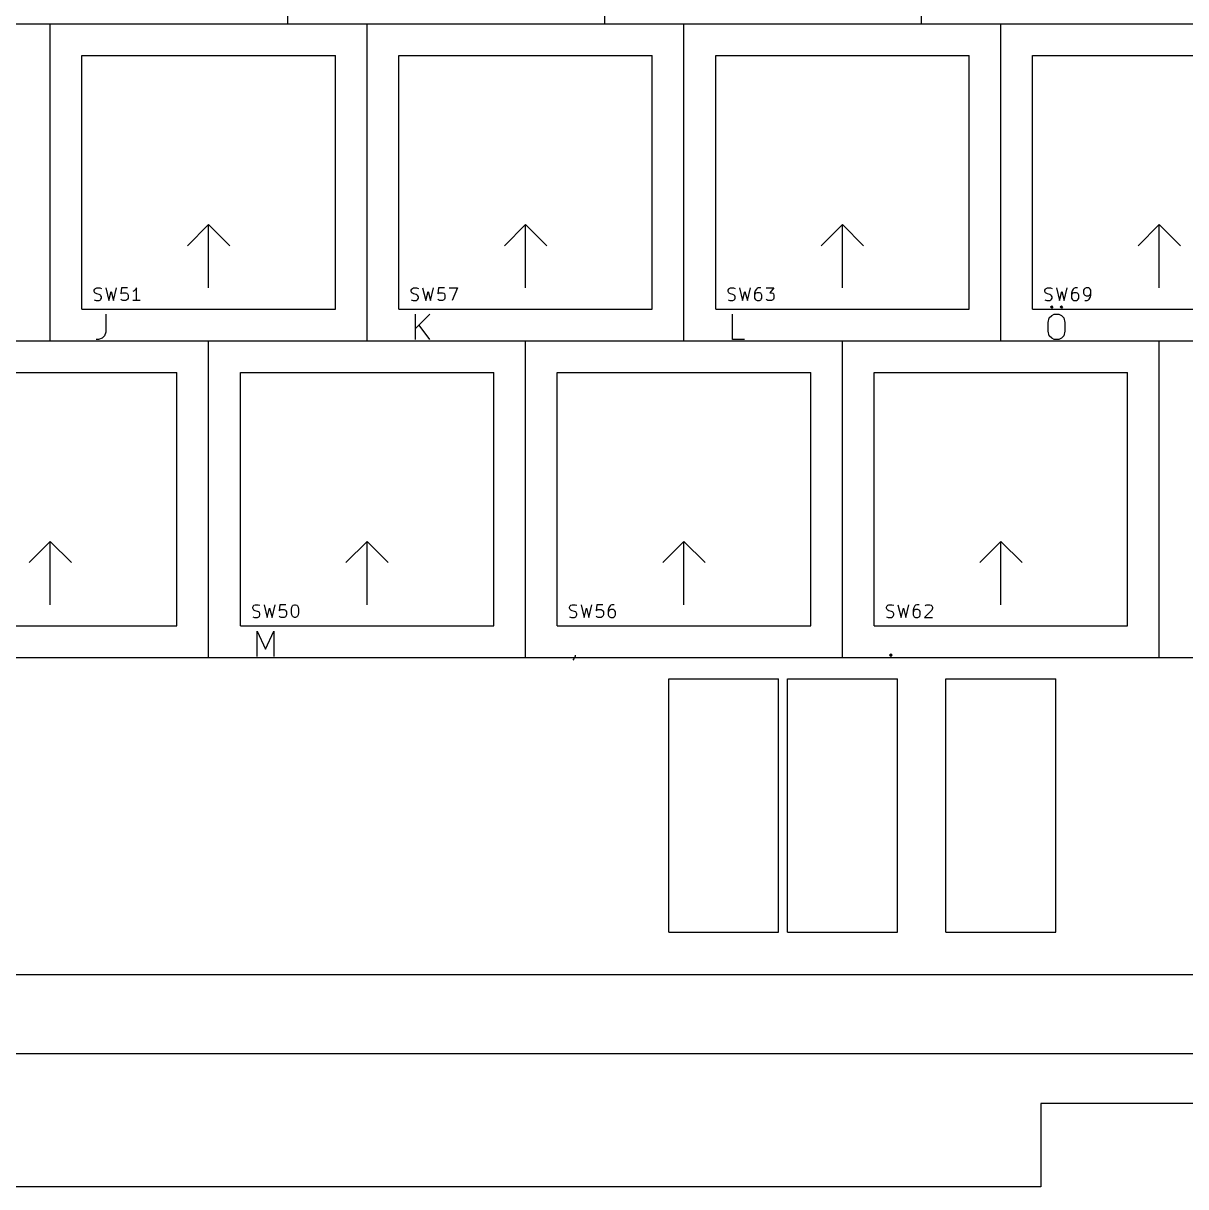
# Model space of a CAD drawing. Extents: x 0 to 449, y -142 to 0.
# Drawn here: x 156.5 to 226.4, y -141.5 to -71.6 of the extents above; entities that cross this region are included whole.
import ezdxf

# ---------------------------------------------------------------- set-up
doc = ezdxf.new("R2010")
doc.units = 0
doc.layers.get('0').update_dxf_attribs({"linetype": 'CONTINUOUS'})

msp = doc.modelspace()

# ---------------------------------------------------------------- linework, layer by layer
at = {"color": 7}
for p, q in [((172.396637, -71.58957), (172.396637, -52.539517)), ((191.446691, -71.58957), (191.446691, -52.539517)), ((210.496745, -71.58957), (210.496745, -52.539517)), ((139.059043, -71.58957), (158.109097, -71.58957)), ((158.109097, -71.58957), (177.159151, -71.58957)), ((158.109097, -90.639624), (158.109097, -71.58957)), ((177.159151, -71.58957), (196.209205, -71.58957)), ((177.159151, -90.639624), (177.159151, -71.58957)), ((196.209205, -71.58957), (215.259258, -71.58957)), ((196.209205, -90.639624), (196.209205, -71.58957)), ((215.259258, -71.58957), (234.309312, -71.58957)), ((215.259258, -90.639624), (215.259258, -71.58957)), ((160.014102, -73.494576), (175.254145, -73.494576)), ((160.014102, -88.734619), (160.014102, -73.494576)), ((175.254145, -88.734619), (175.254145, -73.494576)), ((179.064156, -73.494576), (194.304199, -73.494576)), ((179.064156, -88.734619), (179.064156, -73.494576)), ((194.304199, -88.734619), (194.304199, -73.494576)), ((198.11421, -73.494576), (213.354253, -73.494576)), ((198.11421, -88.734619), (198.11421, -73.494576)), ((213.354253, -88.734619), (213.354253, -73.494576)), ((217.164264, -73.494576), (232.404307, -73.494576)), ((217.164264, -88.734619), (217.164264, -73.494576)), ((166.36412, -84.924608), (167.634124, -83.654605)), ((167.634124, -83.654605), (168.904127, -84.924608)), ((167.634124, -87.464615), (167.634124, -83.654605)), ((185.414174, -84.924608), (186.684178, -83.654605)), ((186.684178, -83.654605), (187.954181, -84.924608)), ((186.684178, -87.464615), (186.684178, -83.654605)), ((204.464228, -84.924608), (205.734231, -83.654605)), ((205.734231, -83.654605), (207.004235, -84.924608)), ((205.734231, -87.464615), (205.734231, -83.654605)), ((223.514282, -84.924608), (224.784285, -83.654605)), ((224.784285, -83.654605), (226.054289, -84.924608)), ((224.784285, -87.464615), (224.784285, -83.654605)), ((160.759314, -87.605223), (160.795604, -87.53265)), ((160.759314, -87.677794), (160.759314, -87.605223)), ((160.795604, -87.750366), (160.759314, -87.677794)), ((160.795604, -87.53265), (160.831885, -87.496365)), ((160.831885, -87.786651), (160.795604, -87.750366)), ((160.831885, -87.496365), (160.904465, -87.460079)), ((160.904465, -87.822937), (160.831885, -87.786651)), ((160.904465, -87.460079), (161.085885, -87.460079)), ((161.049605, -87.859223), (160.904465, -87.822937)), ((161.122175, -87.895509), (161.049605, -87.859223)), ((161.085885, -87.460079), (161.194746, -87.496365)), ((161.158465, -87.931795), (161.122175, -87.895509)), ((161.194746, -88.004367), (161.158465, -87.931795)), ((161.158465, -88.149509), (161.194746, -88.076938)), ((161.194746, -88.076938), (161.194746, -88.004367)), ((161.448746, -87.460079), (161.630177, -88.222081)), ((161.630177, -88.222081), (161.775317, -87.677794)), ((161.775317, -87.677794), (161.920468, -88.222081)), ((161.920468, -88.222081), (162.101888, -87.460079)), ((162.392179, -87.460079), (162.355889, -87.822937)), ((162.355889, -87.822937), (162.392179, -87.786651)), ((162.75504, -87.460079), (162.392179, -87.460079)), ((162.392179, -87.786651), (162.464749, -87.750366)), ((162.464749, -87.750366), (162.64618, -87.750366)), ((162.64618, -87.750366), (162.71875, -87.786651)), ((162.71875, -87.786651), (162.75504, -87.822937)), ((162.75504, -87.822937), (162.79132, -87.895509)), ((162.79132, -88.076938), (162.75504, -88.149509)), ((162.79132, -87.895509), (162.79132, -88.076938)), ((163.154181, -87.641508), (163.081611, -87.677794)), ((163.226751, -87.568937), (163.154181, -87.641508)), ((163.299322, -87.460079), (163.226751, -87.568937)), ((163.299322, -88.222081), (163.299322, -87.460079)), ((179.809368, -87.605223), (179.845658, -87.53265)), ((179.809368, -87.677794), (179.809368, -87.605223)), ((179.845658, -87.750366), (179.809368, -87.677794)), ((179.845658, -87.53265), (179.881938, -87.496365)), ((179.881938, -87.786651), (179.845658, -87.750366)), ((179.881938, -87.496365), (179.954519, -87.460079)), ((179.954519, -87.822937), (179.881938, -87.786651)), ((179.954519, -87.460079), (180.135939, -87.460079)), ((180.099659, -87.859223), (179.954519, -87.822937)), ((180.172229, -87.895509), (180.099659, -87.859223)), ((180.135939, -87.460079), (180.244799, -87.496365)), ((180.208519, -87.931795), (180.172229, -87.895509)), ((180.244799, -88.004367), (180.208519, -87.931795)), ((180.208519, -88.149509), (180.244799, -88.076938)), ((180.244799, -88.076938), (180.244799, -88.004367)), ((180.4988, -87.460079), (180.680231, -88.222081)), ((180.680231, -88.222081), (180.825371, -87.677794)), ((180.825371, -87.677794), (180.970521, -88.222081)), ((180.970521, -88.222081), (181.151942, -87.460079)), ((181.442233, -87.460079), (181.405943, -87.822937)), ((181.405943, -87.822937), (181.442233, -87.786651)), ((181.805094, -87.460079), (181.442233, -87.460079)), ((181.442233, -87.786651), (181.514803, -87.750366)), ((181.514803, -87.750366), (181.696234, -87.750366)), ((181.696234, -87.750366), (181.768804, -87.786651)), ((181.768804, -87.786651), (181.805094, -87.822937)), ((181.805094, -87.822937), (181.841374, -87.895509)), ((181.841374, -88.076938), (181.805094, -88.149509)), ((181.841374, -87.895509), (181.841374, -88.076938)), ((182.095375, -87.460079), (182.603376, -87.460079)), ((182.603376, -87.460079), (182.276805, -88.222081)), ((198.859422, -87.605223), (198.895712, -87.53265)), ((198.859422, -87.677794), (198.859422, -87.605223)), ((198.895712, -87.750366), (198.859422, -87.677794)), ((198.895712, -87.53265), (198.931992, -87.496365)), ((198.931992, -87.786651), (198.895712, -87.750366)), ((198.931992, -87.496365), (199.004572, -87.460079)), ((199.004572, -87.822937), (198.931992, -87.786651)), ((199.004572, -87.460079), (199.185993, -87.460079)), ((199.149713, -87.859223), (199.004572, -87.822937)), ((199.222283, -87.895509), (199.149713, -87.859223)), ((199.185993, -87.460079), (199.294853, -87.496365)), ((199.258573, -87.931795), (199.222283, -87.895509)), ((199.294853, -88.004367), (199.258573, -87.931795)), ((199.258573, -88.149509), (199.294853, -88.076938)), ((199.294853, -88.076938), (199.294853, -88.004367)), ((199.548854, -87.460079), (199.730284, -88.222081)), ((199.730284, -88.222081), (199.875425, -87.677794)), ((199.875425, -87.677794), (200.020575, -88.222081)), ((200.020575, -88.222081), (200.201996, -87.460079)), ((200.492287, -87.641508), (200.455997, -87.786651)), ((200.455997, -87.786651), (200.455997, -88.076938)), ((200.492287, -87.822937), (200.455997, -87.895509)), ((200.455997, -88.076938), (200.492287, -88.149509)), ((200.564857, -87.53265), (200.492287, -87.641508)), ((200.528577, -87.786651), (200.492287, -87.822937)), ((200.601147, -87.750366), (200.528577, -87.786651)), ((200.601147, -87.496365), (200.564857, -87.53265)), ((200.673717, -87.460079), (200.601147, -87.496365)), ((200.746287, -87.750366), (200.601147, -87.750366)), ((200.818858, -87.460079), (200.673717, -87.460079)), ((200.818858, -87.786651), (200.746287, -87.750366)), ((200.855148, -87.822937), (200.818858, -87.786651)), ((200.891428, -87.895509), (200.855148, -87.822937)), ((200.855148, -88.149509), (200.891428, -88.076938)), ((200.891428, -88.076938), (200.891428, -87.895509)), ((201.145428, -87.460079), (201.61715, -87.460079)), ((201.61715, -87.460079), (201.363149, -87.750366)), ((201.363149, -87.750366), (201.471999, -87.750366)), ((201.471999, -87.750366), (201.54458, -87.786651)), ((201.54458, -87.786651), (201.58086, -87.822937)), ((201.58086, -87.822937), (201.61715, -87.895509)), ((201.61715, -88.076938), (201.58086, -88.149509)), ((201.61715, -87.895509), (201.61715, -88.076938)), ((217.909476, -87.605223), (217.945766, -87.53265)), ((217.909476, -87.677794), (217.909476, -87.605223)), ((217.945766, -87.750366), (217.909476, -87.677794)), ((217.945766, -87.53265), (217.982046, -87.496365)), ((217.982046, -87.786651), (217.945766, -87.750366)), ((217.982046, -87.496365), (218.054626, -87.460079)), ((218.054626, -87.822937), (217.982046, -87.786651)), ((218.054626, -87.460079), (218.236047, -87.460079)), ((218.199767, -87.859223), (218.054626, -87.822937)), ((218.272337, -87.895509), (218.199767, -87.859223)), ((218.236047, -87.460079), (218.344907, -87.496365)), ((218.308627, -87.931795), (218.272337, -87.895509)), ((218.344907, -88.004367), (218.308627, -87.931795)), ((218.308627, -88.149509), (218.344907, -88.076938)), ((218.344907, -88.076938), (218.344907, -88.004367)), ((218.598908, -87.460079), (218.780338, -88.222081)), ((218.780338, -88.222081), (218.925479, -87.677794)), ((218.925479, -87.677794), (219.070629, -88.222081)), ((219.070629, -88.222081), (219.25205, -87.460079)), ((219.54234, -87.641508), (219.50605, -87.786651)), ((219.50605, -87.786651), (219.50605, -88.076938)), ((219.54234, -87.822937), (219.50605, -87.895509)), ((219.50605, -88.076938), (219.54234, -88.149509)), ((219.614911, -87.53265), (219.54234, -87.641508)), ((219.578631, -87.786651), (219.54234, -87.822937)), ((219.651201, -87.750366), (219.578631, -87.786651)), ((219.651201, -87.496365), (219.614911, -87.53265)), ((219.723771, -87.460079), (219.651201, -87.496365)), ((219.796341, -87.750366), (219.651201, -87.750366)), ((219.868911, -87.460079), (219.723771, -87.460079)), ((219.868911, -87.786651), (219.796341, -87.750366)), ((219.905202, -87.822937), (219.868911, -87.786651)), ((219.941482, -87.895509), (219.905202, -87.822937)), ((219.905202, -88.149509), (219.941482, -88.076938)), ((219.941482, -88.076938), (219.941482, -87.895509)), ((220.268053, -87.53265), (220.231772, -87.605223)), ((220.231772, -87.605223), (220.231772, -87.786651)), ((220.231772, -87.786651), (220.268053, -87.859223)), ((220.304343, -87.496365), (220.268053, -87.53265)), ((220.268053, -87.859223), (220.304343, -87.895509)), ((220.376913, -87.460079), (220.304343, -87.496365)), ((220.304343, -87.895509), (220.376913, -87.931795)), ((220.522053, -87.460079), (220.376913, -87.460079)), ((220.376913, -87.931795), (220.522053, -87.931795)), ((220.594633, -87.496365), (220.522053, -87.460079)), ((220.522053, -87.931795), (220.594633, -87.895509)), ((220.558343, -88.149509), (220.630914, -88.040652)), ((220.630914, -87.53265), (220.594633, -87.496365)), ((220.594633, -87.895509), (220.630914, -87.859223)), ((220.667204, -87.605223), (220.630914, -87.53265)), ((220.630914, -87.859223), (220.667204, -87.786651)), ((220.630914, -88.040652), (220.667204, -87.895509)), ((220.667204, -87.895509), (220.667204, -87.605223)), ((160.014102, -88.734619), (175.254145, -88.734619)), ((160.759314, -88.185795), (160.868175, -88.222081)), ((160.868175, -88.222081), (161.049605, -88.222081)), ((161.049605, -88.222081), (161.122175, -88.185795)), ((161.122175, -88.185795), (161.158465, -88.149509)), ((162.392179, -88.185795), (162.355889, -88.149509)), ((162.464749, -88.222081), (162.392179, -88.185795)), ((162.64618, -88.222081), (162.464749, -88.222081)), ((162.71875, -88.185795), (162.64618, -88.222081)), ((162.75504, -88.149509), (162.71875, -88.185795)), ((163.517042, -88.222081), (163.081611, -88.222081)), ((179.064156, -88.734619), (194.304199, -88.734619)), ((179.809368, -88.185795), (179.918229, -88.222081)), ((179.918229, -88.222081), (180.099659, -88.222081)), ((180.099659, -88.222081), (180.172229, -88.185795)), ((180.172229, -88.185795), (180.208519, -88.149509)), ((181.442233, -88.185795), (181.405943, -88.149509)), ((181.514803, -88.222081), (181.442233, -88.185795)), ((181.696234, -88.222081), (181.514803, -88.222081)), ((181.768804, -88.185795), (181.696234, -88.222081)), ((181.805094, -88.149509), (181.768804, -88.185795)), ((198.11421, -88.734619), (213.354253, -88.734619)), ((198.859422, -88.185795), (198.968282, -88.222081)), ((198.968282, -88.222081), (199.149713, -88.222081)), ((199.149713, -88.222081), (199.222283, -88.185795)), ((199.222283, -88.185795), (199.258573, -88.149509)), ((200.492287, -88.149509), (200.528577, -88.185795)), ((200.528577, -88.185795), (200.601147, -88.222081)), ((200.601147, -88.222081), (200.746287, -88.222081)), ((200.746287, -88.222081), (200.818858, -88.185795)), ((200.818858, -88.185795), (200.855148, -88.149509)), ((201.181719, -88.185795), (201.145428, -88.149509)), ((201.254289, -88.222081), (201.181719, -88.185795)), ((201.471999, -88.222081), (201.254289, -88.222081)), ((201.54458, -88.185795), (201.471999, -88.222081)), ((201.58086, -88.149509), (201.54458, -88.185795)), ((217.164264, -88.734619), (232.404307, -88.734619)), ((217.909476, -88.185795), (218.018336, -88.222081)), ((218.018336, -88.222081), (218.199767, -88.222081)), ((218.199767, -88.222081), (218.272337, -88.185795)), ((218.241037, -88.607619), (218.313617, -88.535046)), ((218.313617, -88.68019), (218.241037, -88.607619)), ((218.272337, -88.185795), (218.308627, -88.149509)), ((218.313617, -88.535046), (218.386187, -88.607619)), ((218.313617, -88.535046), (218.313617, -88.68019)), ((218.386187, -88.607619), (218.313617, -88.68019)), ((218.821618, -88.607619), (218.894189, -88.535046)), ((218.894189, -88.68019), (218.821618, -88.607619)), ((218.894189, -88.535046), (218.966759, -88.607619)), ((218.894189, -88.535046), (218.894189, -88.68019)), ((218.966759, -88.607619), (218.894189, -88.68019)), ((219.54234, -88.149509), (219.578631, -88.185795)), ((219.578631, -88.185795), (219.651201, -88.222081)), ((219.651201, -88.222081), (219.796341, -88.222081)), ((219.796341, -88.222081), (219.868911, -88.185795)), ((219.868911, -88.185795), (219.905202, -88.149509)), ((220.304343, -88.222081), (220.449483, -88.222081)), ((220.449483, -88.222081), (220.522053, -88.185795)), ((220.522053, -88.185795), (220.558343, -88.149509)), ((161.453736, -89.043048), (161.453736, -90.131623)), ((180.068359, -90.567052), (180.068359, -89.043048)), ((180.939221, -89.043048), (180.068359, -89.913907)), ((199.118413, -90.567052), (199.118413, -89.043048)), ((218.095896, -89.551049), (218.168467, -89.260762)), ((218.168467, -89.260762), (218.313617, -89.11562)), ((218.313617, -89.11562), (218.458757, -89.043048)), ((218.458757, -89.043048), (218.749038, -89.043048)), ((218.749038, -89.043048), (218.894189, -89.11562)), ((218.894189, -89.11562), (219.039329, -89.260762)), ((219.039329, -89.260762), (219.111899, -89.551049)), ((161.453736, -90.131623), (161.381166, -90.349337)), ((180.939221, -90.567052), (180.28608, -89.696193)), ((218.095896, -90.059051), (218.095896, -89.551049)), ((218.168467, -90.349337), (218.095896, -90.059051)), ((219.111899, -90.059051), (219.039329, -90.349337)), ((219.111899, -89.551049), (219.111899, -90.059051)), ((139.059043, -90.639624), (158.109097, -90.639624)), ((158.109097, -90.639624), (177.159151, -90.639624)), ((161.018305, -90.567052), (160.873165, -90.567052)), ((161.236026, -90.494481), (161.018305, -90.567052)), ((161.381166, -90.349337), (161.236026, -90.494481)), ((167.634124, -109.689675), (167.634124, -90.639624)), ((177.159151, -90.639624), (196.209205, -90.639624)), ((186.684178, -109.689675), (186.684178, -90.639624)), ((196.209205, -90.639624), (215.259258, -90.639624)), ((199.844135, -90.567052), (199.118413, -90.567052)), ((205.734231, -109.689675), (205.734231, -90.639624)), ((215.259258, -90.639624), (234.309312, -90.639624)), ((218.313617, -90.494481), (218.168467, -90.349337)), ((218.458757, -90.567052), (218.313617, -90.494481)), ((218.749038, -90.567052), (218.458757, -90.567052)), ((218.894189, -90.494481), (218.749038, -90.567052)), ((219.039329, -90.349337), (218.894189, -90.494481)), ((224.784285, -109.689675), (224.784285, -90.639624)), ((150.489075, -92.544627), (165.729118, -92.544627)), ((165.729118, -107.78467), (165.729118, -92.544627)), ((169.539129, -92.544627), (184.779172, -92.544627)), ((169.539129, -107.78467), (169.539129, -92.544627)), ((184.779172, -107.78467), (184.779172, -92.544627)), ((188.589183, -92.544627), (203.829226, -92.544627)), ((188.589183, -107.78467), (188.589183, -92.544627)), ((203.829226, -107.78467), (203.829226, -92.544627)), ((207.639237, -92.544627), (222.87928, -92.544627)), ((207.639237, -107.78467), (207.639237, -92.544627)), ((222.87928, -107.78467), (222.87928, -92.544627)), ((156.839093, -103.974659), (158.109097, -102.704655)), ((158.109097, -102.704655), (159.3791, -103.974659)), ((158.109097, -106.514666), (158.109097, -102.704655)), ((175.889147, -103.974659), (177.159151, -102.704655)), ((177.159151, -102.704655), (178.429154, -103.974659)), ((177.159151, -106.514666), (177.159151, -102.704655)), ((194.939201, -103.974659), (196.209205, -102.704655)), ((196.209205, -102.704655), (197.479208, -103.974659)), ((196.209205, -106.514666), (196.209205, -102.704655)), ((213.989255, -103.974659), (215.259258, -102.704655)), ((215.259258, -102.704655), (216.529262, -103.974659)), ((215.259258, -106.514666), (215.259258, -102.704655)), ((170.284341, -106.655277), (170.320631, -106.582706)), ((170.284341, -106.727847), (170.284341, -106.655277)), ((170.320631, -106.800417), (170.284341, -106.727847)), ((170.320631, -106.582706), (170.356911, -106.546416)), ((170.356911, -106.836707), (170.320631, -106.800417)), ((170.356911, -106.546416), (170.429492, -106.510136)), ((170.429492, -106.872987), (170.356911, -106.836707)), ((170.429492, -106.510136), (170.610912, -106.510136)), ((170.574632, -106.909277), (170.429492, -106.872987)), ((170.647202, -106.945567), (170.574632, -106.909277)), ((170.610912, -106.510136), (170.719773, -106.546416)), ((170.683492, -106.981847), (170.647202, -106.945567)), ((170.719773, -107.054418), (170.683492, -106.981847)), ((170.973773, -106.510136), (171.155204, -107.272138)), ((171.155204, -107.272138), (171.300344, -106.727847)), ((171.300344, -106.727847), (171.445495, -107.272138)), ((171.445495, -107.272138), (171.626915, -106.510136)), ((171.917206, -106.510136), (171.880916, -106.872987)), ((171.880916, -106.872987), (171.917206, -106.836707)), ((172.280067, -106.510136), (171.917206, -106.510136)), ((171.917206, -106.836707), (171.989776, -106.800417)), ((171.989776, -106.800417), (172.171207, -106.800417)), ((172.171207, -106.800417), (172.243777, -106.836707)), ((172.243777, -106.836707), (172.280067, -106.872987)), ((172.280067, -106.872987), (172.316347, -106.945567)), ((172.316347, -106.945567), (172.316347, -107.126988)), ((172.606638, -106.800417), (172.642918, -106.655277)), ((172.606638, -106.981847), (172.606638, -106.800417)), ((172.642918, -107.126988), (172.606638, -106.981847)), ((172.642918, -106.655277), (172.679208, -106.582706)), ((172.679208, -106.582706), (172.715498, -106.546416)), ((172.715498, -106.546416), (172.788068, -106.510136)), ((172.788068, -106.510136), (172.860639, -106.510136)), ((172.860639, -106.510136), (172.933209, -106.546416)), ((172.933209, -106.546416), (172.969499, -106.582706)), ((172.969499, -106.582706), (173.005779, -106.655277)), ((173.005779, -106.655277), (173.042069, -106.800417)), ((173.042069, -106.981847), (173.005779, -107.126988)), ((173.042069, -106.800417), (173.042069, -106.981847)), ((189.334395, -106.655277), (189.370685, -106.582706)), ((189.334395, -106.727847), (189.334395, -106.655277)), ((189.370685, -106.800417), (189.334395, -106.727847)), ((189.370685, -106.582706), (189.406965, -106.546416)), ((189.406965, -106.836707), (189.370685, -106.800417)), ((189.406965, -106.546416), (189.479546, -106.510136)), ((189.479546, -106.872987), (189.406965, -106.836707)), ((189.479546, -106.510136), (189.660966, -106.510136)), ((189.624686, -106.909277), (189.479546, -106.872987)), ((189.697256, -106.945567), (189.624686, -106.909277)), ((189.660966, -106.510136), (189.769826, -106.546416)), ((189.733546, -106.981847), (189.697256, -106.945567)), ((189.769826, -107.054418), (189.733546, -106.981847)), ((190.023827, -106.510136), (190.205258, -107.272138)), ((190.205258, -107.272138), (190.350398, -106.727847)), ((190.350398, -106.727847), (190.495548, -107.272138)), ((190.495548, -107.272138), (190.676969, -106.510136)), ((190.96726, -106.510136), (190.93097, -106.872987)), ((190.93097, -106.872987), (190.96726, -106.836707)), ((191.330121, -106.510136), (190.96726, -106.510136)), ((190.96726, -106.836707), (191.03983, -106.800417)), ((191.03983, -106.800417), (191.22126, -106.800417)), ((191.22126, -106.800417), (191.293831, -106.836707)), ((191.293831, -106.836707), (191.330121, -106.872987)), ((191.330121, -106.872987), (191.366401, -106.945567)), ((191.366401, -106.945567), (191.366401, -107.126988)), ((191.692972, -106.691567), (191.656692, -106.836707)), ((191.656692, -106.836707), (191.656692, -107.126988)), ((191.692972, -106.872987), (191.656692, -106.945567)), ((191.765552, -106.582706), (191.692972, -106.691567)), ((191.729262, -106.836707), (191.692972, -106.872987)), ((191.801832, -106.800417), (191.729262, -106.836707)), ((191.801832, -106.546416), (191.765552, -106.582706)), ((191.874402, -106.510136), (191.801832, -106.546416)), ((191.946973, -106.800417), (191.801832, -106.800417)), ((192.019553, -106.510136), (191.874402, -106.510136)), ((192.019553, -106.836707), (191.946973, -106.800417)), ((192.055833, -106.872987), (192.019553, -106.836707)), ((192.092123, -106.945567), (192.055833, -106.872987)), ((192.092123, -107.126988), (192.092123, -106.945567)), ((208.384449, -106.655277), (208.420739, -106.582706)), ((208.384449, -106.727847), (208.384449, -106.655277)), ((208.420739, -106.800417), (208.384449, -106.727847)), ((208.420739, -106.582706), (208.457019, -106.546416)), ((208.457019, -106.836707), (208.420739, -106.800417)), ((208.457019, -106.546416), (208.529599, -106.510136)), ((208.529599, -106.872987), (208.457019, -106.836707)), ((208.529599, -106.510136), (208.71102, -106.510136)), ((208.67474, -106.909277), (208.529599, -106.872987)), ((208.74731, -106.945567), (208.67474, -106.909277)), ((208.71102, -106.510136), (208.81988, -106.546416)), ((208.7836, -106.981847), (208.74731, -106.945567)), ((208.81988, -107.054418), (208.7836, -106.981847)), ((209.073881, -106.510136), (209.255311, -107.272138)), ((209.255311, -107.272138), (209.400452, -106.727847)), ((209.400452, -106.727847), (209.545602, -107.272138)), ((209.545602, -107.272138), (209.727023, -106.510136)), ((210.017314, -106.691567), (209.981023, -106.836707)), ((209.981023, -106.836707), (209.981023, -107.126988)), ((210.017314, -106.872987), (209.981023, -106.945567)), ((210.089884, -106.582706), (210.017314, -106.691567)), ((210.053604, -106.836707), (210.017314, -106.872987)), ((210.126174, -106.800417), (210.053604, -106.836707)), ((210.126174, -106.546416), (210.089884, -106.582706)), ((210.198744, -106.510136), (210.126174, -106.546416)), ((210.271314, -106.800417), (210.126174, -106.800417)), ((210.343884, -106.510136), (210.198744, -106.510136)), ((210.343884, -106.836707), (210.271314, -106.800417)), ((210.380175, -106.872987), (210.343884, -106.836707)), ((210.416455, -106.945567), (210.380175, -106.872987)), ((210.416455, -107.126988), (210.416455, -106.945567)), ((211.105887, -106.836707), (210.670455, -107.272138)), ((210.706746, -106.582706), (210.743026, -106.546416)), ((210.743026, -106.546416), (210.815606, -106.510136)), ((210.815606, -106.510136), (210.997026, -106.510136)), ((210.997026, -106.510136), (211.069607, -106.546416)), ((211.069607, -106.546416), (211.105887, -106.582706)), ((211.105887, -106.582706), (211.142177, -106.655277)), ((211.142177, -106.727847), (211.105887, -106.836707)), ((211.142177, -106.655277), (211.142177, -106.727847)), ((170.284341, -107.235848), (170.393202, -107.272138)), ((170.393202, -107.272138), (170.574632, -107.272138)), ((170.574632, -107.272138), (170.647202, -107.235848)), ((170.647202, -107.235848), (170.683492, -107.199568)), ((170.683492, -107.199568), (170.719773, -107.126988)), ((170.719773, -107.126988), (170.719773, -107.054418)), ((171.917206, -107.235848), (171.880916, -107.199568)), ((171.989776, -107.272138), (171.917206, -107.235848)), ((172.171207, -107.272138), (171.989776, -107.272138)), ((172.243777, -107.235848), (172.171207, -107.272138)), ((172.280067, -107.199568), (172.243777, -107.235848)), ((172.316347, -107.126988), (172.280067, -107.199568)), ((172.679208, -107.199568), (172.642918, -107.126988)), ((172.715498, -107.235848), (172.679208, -107.199568)), ((172.788068, -107.272138), (172.715498, -107.235848)), ((172.860639, -107.272138), (172.788068, -107.272138)), ((172.933209, -107.235848), (172.860639, -107.272138)), ((172.969499, -107.199568), (172.933209, -107.235848)), ((173.005779, -107.126988), (172.969499, -107.199568)), ((189.334395, -107.235848), (189.443255, -107.272138)), ((189.443255, -107.272138), (189.624686, -107.272138)), ((189.624686, -107.272138), (189.697256, -107.235848)), ((189.697256, -107.235848), (189.733546, -107.199568)), ((189.733546, -107.199568), (189.769826, -107.126988)), ((189.769826, -107.126988), (189.769826, -107.054418)), ((190.96726, -107.235848), (190.93097, -107.199568)), ((191.03983, -107.272138), (190.96726, -107.235848)), ((191.22126, -107.272138), (191.03983, -107.272138)), ((191.293831, -107.235848), (191.22126, -107.272138)), ((191.330121, -107.199568), (191.293831, -107.235848)), ((191.366401, -107.126988), (191.330121, -107.199568)), ((191.656692, -107.126988), (191.692972, -107.199568)), ((191.692972, -107.199568), (191.729262, -107.235848)), ((191.729262, -107.235848), (191.801832, -107.272138)), ((191.801832, -107.272138), (191.946973, -107.272138)), ((191.946973, -107.272138), (192.019553, -107.235848)), ((192.019553, -107.235848), (192.055833, -107.199568)), ((192.055833, -107.199568), (192.092123, -107.126988)), ((208.384449, -107.235848), (208.493309, -107.272138)), ((208.493309, -107.272138), (208.67474, -107.272138)), ((208.67474, -107.272138), (208.74731, -107.235848)), ((208.74731, -107.235848), (208.7836, -107.199568)), ((208.7836, -107.199568), (208.81988, -107.126988)), ((208.81988, -107.126988), (208.81988, -107.054418)), ((209.981023, -107.126988), (210.017314, -107.199568)), ((210.017314, -107.199568), (210.053604, -107.235848)), ((210.053604, -107.235848), (210.126174, -107.272138)), ((210.126174, -107.272138), (210.271314, -107.272138)), ((210.271314, -107.272138), (210.343884, -107.235848)), ((210.343884, -107.235848), (210.380175, -107.199568)), ((210.380175, -107.199568), (210.416455, -107.126988)), ((210.670455, -107.272138), (211.142177, -107.272138)), ((150.489075, -107.78467), (165.729118, -107.78467)), ((169.539129, -107.78467), (184.779172, -107.78467)), ((170.543332, -109.617105), (170.543332, -108.093101)), ((170.543332, -108.093101), (171.051333, -109.181674)), ((171.051333, -109.181674), (171.559335, -108.093101)), ((171.559335, -108.093101), (171.559335, -109.617105)), ((188.589183, -107.78467), (203.829226, -107.78467)), ((207.639237, -107.78467), (222.87928, -107.78467)), ((148.58407, -109.689675), (167.634124, -109.689675)), ((167.634124, -109.689675), (186.684178, -109.689675)), ((186.684178, -109.689675), (205.734231, -109.689675)), ((189.593386, -109.762245), (189.520816, -109.834826)), ((189.665956, -109.617105), (189.593386, -109.762245)), ((189.665956, -109.544535), (189.665956, -109.617105)), ((205.734231, -109.689675), (224.784285, -109.689675)), ((208.570869, -109.544535), (208.64344, -109.471964)), ((208.64344, -109.617105), (208.570869, -109.544535)), ((208.64344, -109.471964), (208.71601, -109.544535)), ((208.64344, -109.471964), (208.64344, -109.617105)), ((208.71601, -109.544535), (208.64344, -109.617105)), ((224.784285, -109.689675), (243.834339, -109.689675)), ((195.288452, -110.959679), (201.892471, -110.959679)), ((195.288452, -126.199722), (195.288452, -110.959679)), ((201.892471, -126.199722), (201.892471, -110.959679)), ((202.432222, -110.959679), (209.036241, -110.959679)), ((202.432222, -126.199722), (202.432222, -110.959679)), ((209.036241, -126.199722), (209.036241, -110.959679)), ((211.957249, -110.959679), (218.561268, -110.959679)), ((211.957249, -126.199722), (211.957249, -110.959679)), ((218.561268, -126.199722), (218.561268, -110.959679)), ((195.288452, -126.199722), (201.892471, -126.199722)), ((202.432222, -126.199722), (209.036241, -126.199722)), ((211.957249, -126.199722), (218.561268, -126.199722)), ((62.858823, -128.739729), (234.309312, -128.739729)), ((0.152395, -133.502242), (449.41629, -133.502242)), ((231.915675, -136.502251), (217.653005, -136.502251)), ((217.653005, -136.502251), (217.653005, -141.502265)), ((217.653005, -141.502265), (23.652463, -141.502265))]:
    msp.add_line(p, q, dxfattribs=at)

doc.saveas('drawing.dxf')
